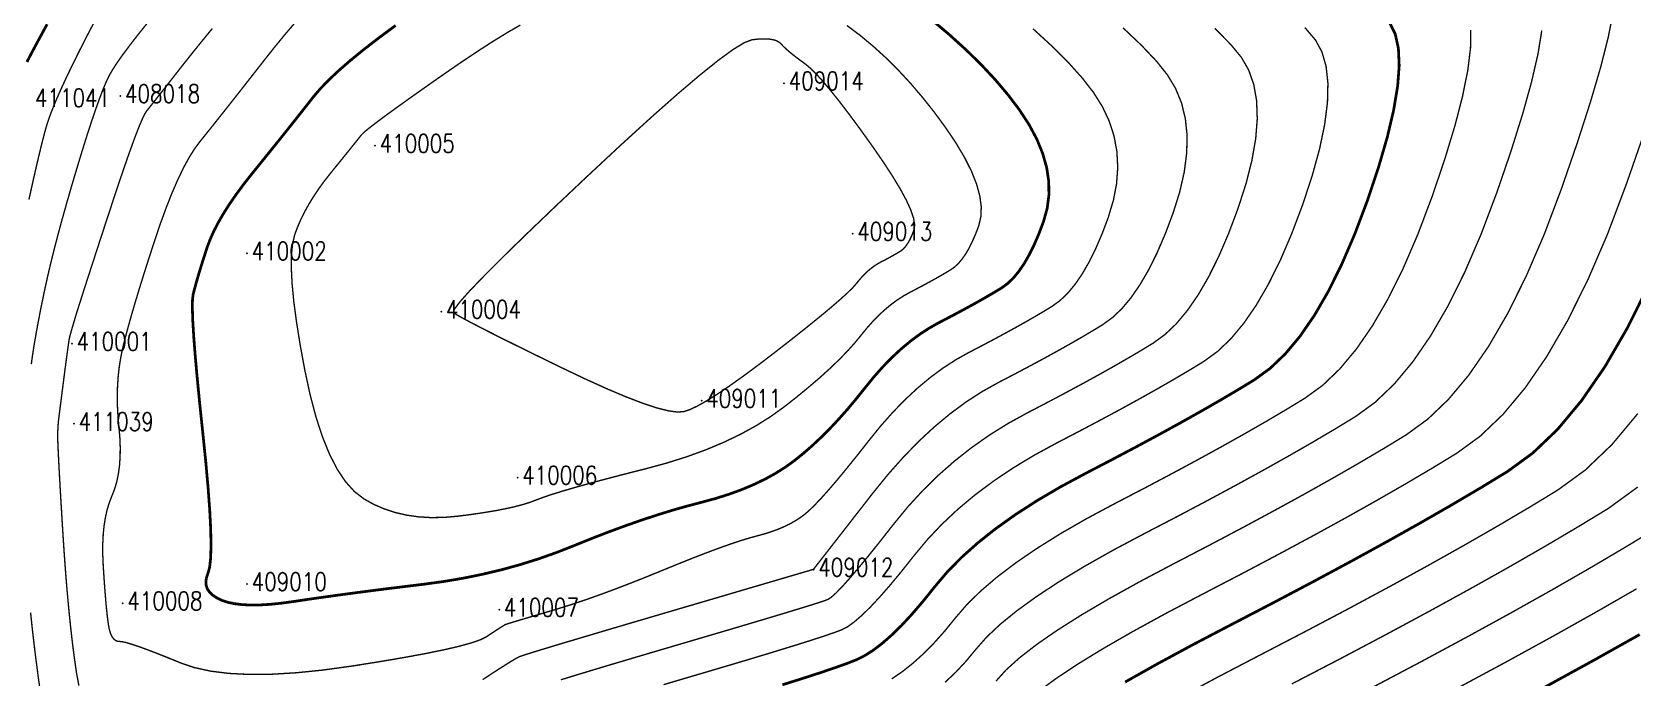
# Model space of a CAD drawing. Extents: x 871 to 1485, y 1110 to 1494.
# Drawn here: x 1005.1 to 1092.7, y 1208.5 to 1243.8 of the extents above; entities that cross this region are included whole.
import ezdxf

# ---------------------------------------------------------------- set-up
doc = ezdxf.new("R2010")
doc.units = 0
doc.header["$LTSCALE"] = 0.5
doc.header["$PDSIZE"] = 0.2
doc.layers.add('DGX', color=2, linetype='CONTINUOUS')
doc.layers.add('ZDH', color=1, linetype='CONTINUOUS')
doc.styles.add('HZ', font='rs.shx', dxfattribs={"width": 0.8, "bigfont": 'hztxt.shx'})

msp = doc.modelspace()

# ---------------------------------------------------------------- linework, layer by layer
at = {"layer": 'DGX', "linetype": 'Continuous', "const_width": 0.075, "flags": 128}
for points in [[(1004.975, 1234.616), (1005.185, 1235.565), (1005.377, 1236.406), (1005.549, 1237.138), (1005.703, 1237.763), (1005.837, 1238.28), (1005.953, 1238.689), (1006.08, 1239.075), (1006.249, 1239.524), (1006.459, 1240.034), (1006.71, 1240.607), (1007.003, 1241.241), (1007.338, 1241.938), (1007.714, 1242.697), (1008.131, 1243.518), (1008.565, 1244.344)], [(1091.625, 1244.815), (1091.357, 1243.468), (1090.941, 1241.835), (1090.377, 1239.918), (1089.666, 1237.715), (1088.808, 1235.227), (1087.859, 1232.715), (1086.877, 1230.44), (1085.864, 1228.401), (1084.818, 1226.6), (1083.739, 1225.035), (1082.628, 1223.706), (1081.485, 1222.615), (1080.309, 1221.76), (1079.068, 1221.006), (1077.728, 1220.216), (1076.29, 1219.391), (1074.753, 1218.53), (1073.118, 1217.634), (1071.384, 1216.702), (1069.552, 1215.735), (1067.621, 1214.732), (1065.736, 1213.738), (1064.042, 1212.799), (1062.538, 1211.914), (1061.224, 1211.084), (1060.101, 1210.308), (1059.168, 1209.586), (1058.426, 1208.919), (1057.874, 1208.306)], [(1005.105, 1225.623), (1005.16, 1226.021), (1005.225, 1226.451), (1005.301, 1226.913), (1005.388, 1227.408), (1005.485, 1227.935), (1005.593, 1228.494), (1005.713, 1229.085), (1005.842, 1229.709), (1005.988, 1230.371), (1006.153, 1231.077), (1006.339, 1231.828), (1006.545, 1232.622), (1006.772, 1233.461), (1007.019, 1234.344), (1007.286, 1235.272), (1007.574, 1236.244), (1007.862, 1237.193), (1008.131, 1238.054), (1008.382, 1238.827), (1008.614, 1239.512), (1008.827, 1240.108), (1009.022, 1240.616), (1009.198, 1241.036), (1009.355, 1241.367), (1009.536, 1241.687), (1009.786, 1242.073), (1010.104, 1242.525), (1010.49, 1243.042), (1010.944, 1243.626), (1011.467, 1244.275)], [(1007.708, 1208.061), (1007.576, 1208.765), (1007.464, 1209.545), (1007.356, 1210.38), (1007.254, 1211.27), (1007.157, 1212.216), (1007.065, 1213.216), (1006.979, 1214.272), (1006.898, 1215.383), (1006.822, 1216.549), (1006.754, 1217.676), (1006.695, 1218.67), (1006.646, 1219.53), (1006.607, 1220.256), (1006.578, 1220.849), (1006.558, 1221.308), (1006.548, 1221.633), (1006.548, 1221.825), (1006.553, 1221.947), (1006.558, 1222.062), (1006.564, 1222.171), (1006.57, 1222.274), (1006.578, 1222.37), (1006.585, 1222.459), (1006.593, 1222.542), (1006.602, 1222.619), (1006.614, 1222.717), (1006.633, 1222.868), (1006.659, 1223.069), (1006.691, 1223.322), (1006.73, 1223.626), (1006.775, 1223.981), (1006.828, 1224.387), (1006.886, 1224.845), (1006.945, 1225.301), (1006.998, 1225.706), (1007.045, 1226.057), (1007.086, 1226.356), (1007.12, 1226.601), (1007.148, 1226.795), (1007.17, 1226.935), (1007.187, 1227.023), (1007.203, 1227.095), (1007.227, 1227.188), (1007.257, 1227.304), (1007.295, 1227.44), (1007.34, 1227.599), (1007.393, 1227.778), (1007.452, 1227.98), (1007.518, 1228.203), (1007.609, 1228.499), (1007.742, 1228.919), (1007.916, 1229.464), (1008.131, 1230.133), (1008.389, 1230.927), (1008.688, 1231.846), (1009.028, 1232.889), (1009.411, 1234.056), (1009.794, 1235.216), (1010.14, 1236.238), (1010.447, 1237.12), (1010.716, 1237.864), (1010.946, 1238.468), (1011.138, 1238.933), (1011.292, 1239.26), (1011.407, 1239.448), (1011.518, 1239.585), (1011.659, 1239.762), (1011.831, 1239.978), (1012.032, 1240.233), (1012.263, 1240.527), (1012.525, 1240.861), (1012.817, 1241.233), (1013.139, 1241.645), (1013.483, 1242.082), (1013.841, 1242.532), (1014.214, 1242.995), (1014.602, 1243.47), (1015.004, 1243.959)], [(1059.897, 1243.947), (1060.939, 1242.993), (1061.838, 1242.095), (1062.592, 1241.254), (1063.203, 1240.468), (1063.688, 1239.699), (1064.062, 1238.905), (1064.328, 1238.088), (1064.484, 1237.247), (1064.53, 1236.382), (1064.468, 1235.493), (1064.295, 1234.581), (1064.014, 1233.644), (1063.672, 1232.738), (1063.318, 1231.918), (1062.952, 1231.182), (1062.575, 1230.533), (1062.186, 1229.968), (1061.785, 1229.489), (1061.373, 1229.096), (1060.949, 1228.788), (1060.502, 1228.516), (1060.018, 1228.231), (1059.5, 1227.933), (1058.946, 1227.623), (1058.356, 1227.3), (1057.731, 1226.964), (1057.07, 1226.615), (1056.374, 1226.253), (1055.664, 1225.856), (1054.962, 1225.401), (1054.269, 1224.888), (1053.583, 1224.317), (1052.906, 1223.689), (1052.237, 1223.002), (1051.577, 1222.258), (1050.925, 1221.455), (1050.302, 1220.664), (1049.73, 1219.954), (1049.209, 1219.324), (1048.739, 1218.775), (1048.32, 1218.307), (1047.952, 1217.919), (1047.635, 1217.612), (1047.369, 1217.386), (1047.119, 1217.205), (1046.849, 1217.035), (1046.56, 1216.876), (1046.251, 1216.728), (1045.923, 1216.591), (1045.575, 1216.464), (1045.207, 1216.348), (1044.82, 1216.244), (1044.393, 1216.127), (1043.903, 1215.977), (1043.351, 1215.793), (1042.737, 1215.576), (1042.061, 1215.325), (1041.323, 1215.04), (1040.523, 1214.721), (1039.661, 1214.369), (1038.785, 1214.012), (1037.945, 1213.679), (1037.139, 1213.369), (1036.369, 1213.083), (1035.634, 1212.82), (1034.933, 1212.581), (1034.268, 1212.366), (1033.638, 1212.174), (1033.062, 1212.005), (1032.558, 1211.856), (1032.126, 1211.728), (1031.767, 1211.621), (1031.48, 1211.535), (1031.266, 1211.469), (1031.124, 1211.424), (1031.054, 1211.4), (1031.008, 1211.378), (1030.938, 1211.338), (1030.844, 1211.28), (1030.725, 1211.205), (1030.581, 1211.112), (1030.413, 1211.002), (1030.221, 1210.875), (1030.005, 1210.729), (1029.689, 1210.57), (1029.198, 1210.398), (1028.534, 1210.214), (1027.695, 1210.019), (1026.681, 1209.812), (1025.494, 1209.593), (1024.132, 1209.362), (1022.596, 1209.119), (1021.029, 1208.904), (1019.577, 1208.758), (1018.238, 1208.679), (1017.013, 1208.668), (1015.903, 1208.725), (1014.906, 1208.85), (1014.023, 1209.043), (1013.254, 1209.304), (1012.579, 1209.581), (1011.978, 1209.82), (1011.452, 1210.021), (1011, 1210.186), (1010.623, 1210.313), (1010.319, 1210.402), (1010.09, 1210.455), (1009.936, 1210.47), (1009.823, 1210.481), (1009.721, 1210.521), (1009.63, 1210.592), (1009.548, 1210.691), (1009.476, 1210.821), (1009.415, 1210.979), (1009.364, 1211.168), (1009.323, 1211.386), (1009.288, 1211.641), (1009.252, 1211.94), (1009.216, 1212.284), (1009.18, 1212.672), (1009.144, 1213.105), (1009.108, 1213.582), (1009.072, 1214.104), (1009.036, 1214.67), (1009.012, 1215.243), (1009.013, 1215.788), (1009.037, 1216.303), (1009.086, 1216.789), (1009.158, 1217.245), (1009.255, 1217.673), (1009.376, 1218.071), (1009.521, 1218.44), (1009.665, 1218.808), (1009.781, 1219.206), (1009.869, 1219.632), (1009.93, 1220.087), (1009.963, 1220.571), (1009.969, 1221.083), (1009.947, 1221.625), (1009.898, 1222.195), (1009.846, 1222.773), (1009.816, 1223.339), (1009.808, 1223.892), (1009.822, 1224.432), (1009.858, 1224.959), (1009.916, 1225.474), (1009.996, 1225.977), (1010.098, 1226.466), (1010.224, 1226.981), (1010.377, 1227.56), (1010.556, 1228.202), (1010.762, 1228.908), (1010.994, 1229.678), (1011.253, 1230.511), (1011.538, 1231.407), (1011.85, 1232.367), (1012.173, 1233.32), (1012.492, 1234.193), (1012.806, 1234.987), (1013.117, 1235.701), (1013.423, 1236.337), (1013.725, 1236.893), (1014.022, 1237.37), (1014.316, 1237.768), (1014.626, 1238.152), (1014.975, 1238.587), (1015.362, 1239.072), (1015.788, 1239.609), (1016.253, 1240.197), (1016.756, 1240.837), (1017.297, 1241.527), (1017.877, 1242.268), (1018.459, 1243.001), (1019.006, 1243.666), (1019.518, 1244.263)], [(1049.717, 1244.128), (1050.436, 1243.588), (1051.142, 1243.003), (1051.835, 1242.374), (1052.515, 1241.7), (1053.182, 1240.982), (1053.836, 1240.219), (1054.478, 1239.412), (1055.106, 1238.56), (1055.679, 1237.711), (1056.153, 1236.913), (1056.529, 1236.166), (1056.806, 1235.47), (1056.984, 1234.824), (1057.065, 1234.229), (1057.046, 1233.685), (1056.93, 1233.192), (1056.761, 1232.745), (1056.586, 1232.34), (1056.406, 1231.977), (1056.22, 1231.656), (1056.028, 1231.378), (1055.83, 1231.142), (1055.627, 1230.947), (1055.418, 1230.795), (1055.197, 1230.661), (1054.958, 1230.521), (1054.703, 1230.374), (1054.429, 1230.221), (1054.138, 1230.061), (1053.83, 1229.895), (1053.504, 1229.723), (1053.16, 1229.545), (1052.81, 1229.349), (1052.464, 1229.124), (1052.121, 1228.871), (1051.783, 1228.59), (1051.449, 1228.28), (1051.119, 1227.941), (1050.793, 1227.573), (1050.471, 1227.178), (1050.127, 1226.758), (1049.732, 1226.321), (1049.288, 1225.865), (1048.794, 1225.392), (1048.25, 1224.9), (1047.657, 1224.39), (1047.014, 1223.862), (1046.321, 1223.316), (1045.574, 1222.777), (1044.768, 1222.27), (1043.905, 1221.796), (1042.983, 1221.353), (1042.003, 1220.943), (1040.965, 1220.566), (1039.869, 1220.22), (1038.714, 1219.907), (1037.584, 1219.621), (1036.564, 1219.355), (1035.651, 1219.11), (1034.848, 1218.886), (1034.152, 1218.683), (1033.566, 1218.501), (1033.088, 1218.339), (1032.719, 1218.199), (1032.376, 1218.071), (1031.979, 1217.948), (1031.526, 1217.83), (1031.017, 1217.717), (1030.454, 1217.609), (1029.835, 1217.506), (1029.161, 1217.408), (1028.432, 1217.315), (1027.69, 1217.25), (1026.976, 1217.238), (1026.29, 1217.279), (1025.633, 1217.372), (1025.004, 1217.517), (1024.403, 1217.715), (1023.831, 1217.965), (1023.288, 1218.268), (1022.774, 1218.666), (1022.292, 1219.203), (1021.841, 1219.878), (1021.422, 1220.691), (1021.034, 1221.642), (1020.678, 1222.731), (1020.353, 1223.959), (1020.06, 1225.325), (1019.808, 1226.695), (1019.609, 1227.938), (1019.462, 1229.053), (1019.368, 1230.04), (1019.326, 1230.898), (1019.337, 1231.629), (1019.4, 1232.231), (1019.516, 1232.705), (1019.67, 1233.117), (1019.85, 1233.53), (1020.056, 1233.946), (1020.288, 1234.363), (1020.545, 1234.783), (1020.828, 1235.205), (1021.136, 1235.629), (1021.471, 1236.054), (1021.801, 1236.461), (1022.097, 1236.825), (1022.359, 1237.149), (1022.587, 1237.431), (1022.78, 1237.671), (1022.94, 1237.87), (1023.066, 1238.028), (1023.157, 1238.144), (1023.292, 1238.279), (1023.548, 1238.492), (1023.925, 1238.785), (1024.423, 1239.157), (1025.042, 1239.608), (1025.782, 1240.137), (1026.643, 1240.746), (1027.625, 1241.434), (1028.629, 1242.124), (1029.553, 1242.741), (1030.399, 1243.284), (1031.166, 1243.754), (1031.854, 1244.15)], [(1064.818, 1243.999), (1065.838, 1243.034), (1066.65, 1242.175), (1067.252, 1241.422), (1067.692, 1240.692), (1068.017, 1239.901), (1068.227, 1239.049), (1068.323, 1238.136), (1068.303, 1237.161), (1068.169, 1236.125), (1067.92, 1235.028), (1067.556, 1233.87), (1067.127, 1232.735), (1066.683, 1231.707), (1066.225, 1230.785), (1065.752, 1229.971), (1065.265, 1229.264), (1064.763, 1228.663), (1064.246, 1228.17), (1063.715, 1227.784), (1063.154, 1227.443), (1062.548, 1227.086), (1061.898, 1226.713), (1061.204, 1226.324), (1060.465, 1225.919), (1059.681, 1225.498), (1058.853, 1225.06), (1057.98, 1224.607), (1057.091, 1224.11), (1056.211, 1223.539), (1055.342, 1222.897), (1054.483, 1222.181), (1053.635, 1221.393), (1052.797, 1220.533), (1051.969, 1219.6), (1051.151, 1218.594), (1050.389, 1217.617), (1049.729, 1216.771), (1049.17, 1216.054), (1048.712, 1215.467), (1048.355, 1215.01), (1048.1, 1214.684), (1047.946, 1214.487), (1047.894, 1214.421), (1047.892, 1214.419), (1047.89, 1214.418), (1047.887, 1214.417), (1047.885, 1214.416), (1047.882, 1214.414), (1047.88, 1214.413), (1047.877, 1214.412), (1047.874, 1214.412), (1047.87, 1214.411), (1047.866, 1214.41), (1047.862, 1214.408), (1047.857, 1214.406), (1047.852, 1214.404), (1047.846, 1214.402), (1047.839, 1214.4), (1047.833, 1214.397), (1047.704, 1214.358), (1047.334, 1214.249), (1046.722, 1214.069), (1045.867, 1213.818), (1044.77, 1213.495), (1043.431, 1213.102), (1041.85, 1212.638), (1040.027, 1212.103), (1038.198, 1211.566), (1036.598, 1211.094), (1035.228, 1210.688), (1034.088, 1210.348), (1033.178, 1210.074), (1032.497, 1209.866), (1032.047, 1209.723), (1031.825, 1209.647), (1031.681, 1209.575), (1031.458, 1209.448), (1031.158, 1209.265), (1030.781, 1209.027), (1030.325, 1208.733), (1029.793, 1208.383)], [(1069.839, 1243.972), (1070.707, 1243.095), (1071.301, 1242.376), (1071.696, 1241.686), (1071.972, 1240.897), (1072.127, 1240.01), (1072.162, 1239.024), (1072.076, 1237.94), (1071.87, 1236.757), (1071.544, 1235.476), (1071.098, 1234.096), (1070.582, 1232.732), (1070.049, 1231.495), (1069.498, 1230.388), (1068.93, 1229.409), (1068.344, 1228.559), (1067.741, 1227.837), (1067.119, 1227.244), (1066.481, 1226.78), (1065.806, 1226.37), (1065.078, 1225.941), (1064.297, 1225.493), (1063.462, 1225.025), (1062.574, 1224.538), (1061.632, 1224.032), (1060.636, 1223.506), (1059.587, 1222.961), (1058.532, 1222.381), (1057.516, 1221.749), (1056.541, 1221.065), (1055.605, 1220.33), (1054.71, 1219.543), (1053.855, 1218.704), (1053.04, 1217.814), (1052.266, 1216.872), (1051.549, 1215.961), (1050.909, 1215.163), (1050.345, 1214.48), (1049.858, 1213.909), (1049.447, 1213.452), (1049.112, 1213.109), (1048.854, 1212.879), (1048.672, 1212.763), (1048.422, 1212.673), (1047.958, 1212.523), (1047.282, 1212.313), (1046.392, 1212.042), (1045.29, 1211.711), (1043.975, 1211.32), (1042.446, 1210.868), (1040.705, 1210.356), (1038.961, 1209.843), (1037.426, 1209.389), (1036.099, 1208.993), (1034.982, 1208.656), (1034.073, 1208.377)], [(1074.765, 1244.016), (1075.349, 1243.33), (1075.701, 1242.68), (1075.927, 1241.893), (1076.027, 1240.971), (1076.001, 1239.913), (1075.849, 1238.719), (1075.572, 1237.389), (1075.169, 1235.924), (1074.64, 1234.323), (1074.037, 1232.728), (1073.415, 1231.284), (1072.771, 1229.991), (1072.108, 1228.847), (1071.423, 1227.854), (1070.718, 1227.011), (1069.992, 1226.318), (1069.246, 1225.776), (1068.459, 1225.297), (1067.608, 1224.796), (1066.696, 1224.272), (1065.72, 1223.726), (1064.683, 1223.157), (1063.582, 1222.566), (1062.419, 1221.952), (1061.194, 1221.315), (1059.972, 1220.652), (1058.821, 1219.959), (1057.74, 1219.235), (1056.729, 1218.481), (1055.788, 1217.696), (1054.918, 1216.881), (1054.118, 1216.035), (1053.387, 1215.159), (1052.718, 1214.316), (1052.099, 1213.569), (1051.531, 1212.919), (1051.013, 1212.365), (1050.547, 1211.908), (1050.131, 1211.548), (1049.766, 1211.283), (1049.452, 1211.116), (1049.073, 1210.972), (1048.512, 1210.779), (1047.769, 1210.537), (1046.845, 1210.247), (1045.74, 1209.907), (1044.454, 1209.519), (1042.985, 1209.082), (1041.336, 1208.596), (1039.689, 1208.11)], [(1083.836, 1243.885), (1083.826, 1242.893), (1083.679, 1241.69), (1083.395, 1240.277), (1082.975, 1238.654), (1082.417, 1236.819), (1081.724, 1234.775), (1080.948, 1232.722), (1080.146, 1230.862), (1079.318, 1229.196), (1078.463, 1227.723), (1077.581, 1226.444), (1076.673, 1225.359), (1075.739, 1224.467), (1074.778, 1223.768), (1073.763, 1223.151), (1072.668, 1222.506), (1071.493, 1221.832), (1070.237, 1221.128), (1068.9, 1220.395), (1067.483, 1219.634), (1065.986, 1218.843), (1064.408, 1218.024), (1062.854, 1217.195), (1061.432, 1216.379), (1060.139, 1215.575), (1058.977, 1214.782), (1057.945, 1214.002), (1057.043, 1213.234), (1056.272, 1212.477), (1055.631, 1211.733), (1055.055, 1211.025), (1054.478, 1210.38), (1053.902, 1209.798), (1053.324, 1209.278), (1052.747, 1208.82), (1052.169, 1208.425)], [(1087.725, 1243.854), (1087.518, 1242.579), (1087.168, 1241.056), (1086.676, 1239.286), (1086.042, 1237.267), (1085.266, 1235.001), (1084.403, 1232.719), (1083.512, 1230.651), (1082.591, 1228.799), (1081.64, 1227.162), (1080.66, 1225.739), (1079.651, 1224.533), (1078.612, 1223.541), (1077.543, 1222.764), (1076.416, 1222.079), (1075.198, 1221.361), (1073.891, 1220.611), (1072.495, 1219.829), (1071.009, 1219.015), (1069.434, 1218.168), (1067.769, 1217.289), (1066.014, 1216.378), (1064.295, 1215.467), (1062.737, 1214.589), (1061.338, 1213.745), (1060.101, 1212.933), (1059.023, 1212.155), (1058.106, 1211.41), (1057.349, 1210.698), (1056.753, 1210.019), (1056.223, 1209.38), (1055.668, 1208.786), (1055.087, 1208.237)], [(1093.291, 1238.163), (1092.349, 1235.453), (1091.314, 1232.712), (1090.243, 1230.229), (1089.137, 1228.004), (1087.995, 1226.038), (1086.818, 1224.33), (1085.606, 1222.88), (1084.358, 1221.689), (1083.075, 1220.756), (1081.72, 1219.933), (1080.258, 1219.071), (1078.689, 1218.171), (1077.012, 1217.231), (1075.227, 1216.253), (1073.335, 1215.236), (1071.335, 1214.18), (1069.228, 1213.086), (1067.177, 1212.01), (1065.347, 1211.009), (1063.737, 1210.084), (1062.348, 1209.235), (1061.179, 1208.461), (1060.231, 1207.763)], [(1092.976, 1222.92), (1091.561, 1221.228), (1090.104, 1219.837), (1088.606, 1218.748), (1087.025, 1217.787), (1085.318, 1216.781), (1083.486, 1215.73), (1081.528, 1214.633), (1079.445, 1213.491), (1077.236, 1212.304), (1074.901, 1211.072), (1072.442, 1209.794), (1070.059, 1208.553), (1067.957, 1207.429)], [(1092.977, 1218.911), (1091.372, 1217.744), (1089.677, 1216.715), (1087.848, 1215.636), (1085.885, 1214.51), (1083.786, 1213.334), (1081.554, 1212.111), (1079.186, 1210.838), (1076.685, 1209.517), (1074.048, 1208.148)], [(1094.138, 1216.74), (1092.33, 1215.642), (1090.378, 1214.491), (1088.283, 1213.289), (1086.045, 1212.035), (1083.662, 1210.73), (1081.137, 1209.372), (1078.468, 1207.963)], [(1005.643, 1207.398), (1005.473, 1208.615), (1005.32, 1209.797), (1005.184, 1210.942), (1005.065, 1212.051)]]:
    msp.add_lwpolyline(points, dxfattribs=at)
at = {"layer": 'DGX', "color": 3, "linetype": 'Continuous', "const_width": 0.15, "flags": 128}
for points in [[(1054.261, 1244.514), (1055.273, 1243.666), (1056.206, 1242.824), (1057.061, 1241.988), (1057.837, 1241.157), (1058.535, 1240.333), (1059.155, 1239.514), (1059.683, 1238.705), (1060.108, 1237.909), (1060.428, 1237.127), (1060.645, 1236.358), (1060.757, 1235.603), (1060.766, 1234.861), (1060.671, 1234.133), (1060.472, 1233.418), (1060.216, 1232.741), (1059.952, 1232.129), (1059.679, 1231.58), (1059.397, 1231.095), (1059.107, 1230.673), (1058.808, 1230.316), (1058.5, 1230.022), (1058.183, 1229.791), (1057.849, 1229.588), (1057.488, 1229.376), (1057.101, 1229.153), (1056.687, 1228.922), (1056.247, 1228.68), (1055.78, 1228.429), (1055.287, 1228.169), (1054.767, 1227.899), (1054.237, 1227.602), (1053.713, 1227.263), (1053.195, 1226.88), (1052.683, 1226.454), (1052.178, 1225.984), (1051.678, 1225.472), (1051.185, 1224.916), (1050.698, 1224.316), (1050.214, 1223.711), (1049.731, 1223.137), (1049.249, 1222.595), (1048.767, 1222.084), (1048.285, 1221.604), (1047.805, 1221.155), (1047.324, 1220.737), (1046.845, 1220.351), (1046.346, 1219.991), (1045.809, 1219.653), (1045.232, 1219.336), (1044.617, 1219.041), (1043.963, 1218.767), (1043.27, 1218.515), (1042.538, 1218.284), (1041.767, 1218.075), (1040.967, 1217.865), (1040.145, 1217.63), (1039.304, 1217.37), (1038.441, 1217.086), (1037.558, 1216.777), (1036.655, 1216.444), (1035.731, 1216.086), (1034.786, 1215.704), (1033.822, 1215.326), (1032.84, 1214.98), (1031.841, 1214.668), (1030.825, 1214.388), (1029.79, 1214.142), (1028.738, 1213.928), (1027.669, 1213.747), (1026.581, 1213.599), (1025.511, 1213.469), (1024.492, 1213.343), (1023.523, 1213.219), (1022.607, 1213.099), (1021.741, 1212.983), (1020.926, 1212.869), (1020.163, 1212.759), (1019.451, 1212.653), (1018.789, 1212.562), (1018.175, 1212.499), (1017.611, 1212.465), (1017.095, 1212.46), (1016.628, 1212.483), (1016.209, 1212.534), (1015.84, 1212.614), (1015.519, 1212.723), (1015.248, 1212.853), (1015.028, 1212.999), (1014.858, 1213.161), (1014.739, 1213.337), (1014.671, 1213.529), (1014.654, 1213.737), (1014.687, 1213.96), (1014.771, 1214.198), (1014.862, 1214.534), (1014.917, 1215.048), (1014.935, 1215.74), (1014.918, 1216.612), (1014.864, 1217.661), (1014.773, 1218.89), (1014.647, 1220.297), (1014.484, 1221.883), (1014.317, 1223.466), (1014.18, 1224.867), (1014.071, 1226.084), (1013.99, 1227.118), (1013.939, 1227.968), (1013.916, 1228.636), (1013.921, 1229.12), (1013.956, 1229.421), (1014.011, 1229.644), (1014.077, 1229.894), (1014.155, 1230.173), (1014.244, 1230.478), (1014.344, 1230.812), (1014.456, 1231.172), (1014.58, 1231.561), (1014.715, 1231.977), (1014.878, 1232.417), (1015.083, 1232.878), (1015.332, 1233.36), (1015.624, 1233.864), (1015.959, 1234.388), (1016.338, 1234.934), (1016.759, 1235.501), (1017.224, 1236.088), (1017.701, 1236.676), (1018.16, 1237.243), (1018.599, 1237.789), (1019.02, 1238.314), (1019.423, 1238.819), (1019.806, 1239.302), (1020.171, 1239.764), (1020.517, 1240.206), (1020.898, 1240.655), (1021.367, 1241.142), (1021.924, 1241.665), (1022.57, 1242.226), (1023.303, 1242.823), (1024.125, 1243.458), (1025.035, 1244.129)], [(1079.398, 1244.284), (1079.705, 1243.673), (1079.881, 1242.889), (1079.926, 1241.932), (1079.84, 1240.802), (1079.622, 1239.498), (1079.273, 1238.022), (1078.793, 1236.372), (1078.182, 1234.549), (1077.493, 1232.725), (1076.78, 1231.073), (1076.045, 1229.593), (1075.285, 1228.285), (1074.502, 1227.149), (1073.696, 1226.185), (1072.866, 1225.392), (1072.012, 1224.772), (1071.111, 1224.224), (1070.138, 1223.651), (1069.094, 1223.052), (1067.979, 1222.427), (1066.791, 1221.776), (1065.533, 1221.1), (1064.203, 1220.398), (1062.801, 1219.669), (1061.413, 1218.924), (1060.126, 1218.169), (1058.94, 1217.405), (1057.853, 1216.632), (1056.867, 1215.849), (1055.981, 1215.057), (1055.195, 1214.256), (1054.509, 1213.446), (1053.886, 1212.671), (1053.289, 1211.975), (1052.716, 1211.358), (1052.169, 1210.822), (1051.647, 1210.364), (1051.15, 1209.986), (1050.679, 1209.688), (1050.232, 1209.468), (1049.724, 1209.27), (1049.065, 1209.035), (1048.257, 1208.762), (1047.299, 1208.451), (1046.19, 1208.103)], [(1004.865, 1242.134), (1005.174, 1242.722), (1005.542, 1243.41), (1005.971, 1244.199)], [(1093.609, 1230.018), (1092.41, 1227.607), (1091.173, 1225.476), (1089.897, 1223.625), (1088.583, 1222.054), (1087.231, 1220.763), (1085.841, 1219.752), (1084.373, 1218.86), (1082.788, 1217.926), (1081.087, 1216.95), (1079.27, 1215.932), (1077.336, 1214.872), (1075.285, 1213.77), (1073.118, 1212.626), (1070.835, 1211.44), (1068.618, 1210.281), (1066.652, 1209.219), (1064.937, 1208.254)]]:
    msp.add_lwpolyline(points, dxfattribs=at)
at = {"layer": 'DGX', "linetype": 'Continuous', "const_width": 0.075, "flags": 128}
msp.add_lwpolyline([(1053.388, 1232.965), (1053.306, 1232.748), (1053.221, 1232.551), (1053.133, 1232.374), (1053.042, 1232.218), (1052.949, 1232.083), (1052.853, 1231.968), (1052.754, 1231.873), (1052.652, 1231.799), (1052.544, 1231.734), (1052.428, 1231.666), (1052.304, 1231.594), (1052.171, 1231.52), (1052.029, 1231.442), (1051.879, 1231.361), (1051.72, 1231.278), (1051.553, 1231.191), (1051.383, 1231.095), (1051.214, 1230.986), (1051.048, 1230.863), (1050.883, 1230.726), (1050.721, 1230.575), (1050.56, 1230.41), (1050.401, 1230.231), (1050.245, 1230.039), (1050.039, 1229.805), (1049.733, 1229.504), (1049.327, 1229.136), (1048.821, 1228.7), (1048.215, 1228.197), (1047.509, 1227.626), (1046.703, 1226.987), (1045.796, 1226.281), (1044.881, 1225.583), (1044.05, 1224.968), (1043.301, 1224.437), (1042.636, 1223.989), (1042.054, 1223.624), (1041.555, 1223.343), (1041.139, 1223.145), (1040.807, 1223.03), (1040.447, 1223.004), (1039.949, 1223.072), (1039.314, 1223.233), (1038.541, 1223.489), (1037.631, 1223.838), (1036.582, 1224.28), (1035.396, 1224.817), (1034.073, 1225.448), (1032.762, 1226.087), (1031.617, 1226.651), (1030.635, 1227.139), (1029.819, 1227.551), (1029.167, 1227.888), (1028.679, 1228.149), (1028.356, 1228.335), (1028.197, 1228.445), (1028.246, 1228.625), (1028.544, 1229.022), (1029.093, 1229.636), (1029.892, 1230.466), (1030.94, 1231.513), (1032.239, 1232.776), (1033.787, 1234.257), (1035.586, 1235.953), (1037.409, 1237.649), (1039.03, 1239.123), (1040.449, 1240.378), (1041.668, 1241.412), (1042.684, 1242.226), (1043.499, 1242.82), (1044.113, 1243.193), (1044.525, 1243.346), (1044.822, 1243.38), (1045.091, 1243.396), (1045.332, 1243.395), (1045.545, 1243.376), (1045.729, 1243.339), (1045.886, 1243.284), (1046.014, 1243.211), (1046.115, 1243.121), (1046.211, 1243.017), (1046.326, 1242.904), (1046.462, 1242.782), (1046.616, 1242.65), (1046.791, 1242.509), (1046.985, 1242.358), (1047.199, 1242.199), (1047.432, 1242.03), (1047.701, 1241.809), (1048.023, 1241.493), (1048.397, 1241.082), (1048.824, 1240.577), (1049.304, 1239.976), (1049.836, 1239.281), (1050.42, 1238.491), (1051.057, 1237.606), (1051.674, 1236.718), (1052.198, 1235.917), (1052.629, 1235.205), (1052.967, 1234.581), (1053.212, 1234.045), (1053.363, 1233.597), (1053.422, 1233.237)], close=True, dxfattribs=at)
at = {"layer": 'DGX', "linetype": 'Continuous', "const_width": 0.075, "elevation": 15.5, "flags": 128}
msp.add_lwpolyline([(1083.087, 1207.906), (1085.771, 1209.349), (1088.303, 1210.736), (1090.682, 1212.069), (1092.908, 1213.346)], dxfattribs=at)
at = {"layer": 'DGX', "color": 3, "linetype": 'Continuous', "const_width": 0.15, "elevation": 15, "flags": 128}
msp.add_lwpolyline([(1087.88, 1207.968), (1090.561, 1209.438), (1093.08, 1210.849)], dxfattribs=at)
at = {"layer": 'ZDH', "linetype": 'Continuous'}
for p in [(1046.28, 1240.972, 23.752), (1009.976, 1240.274, 21.254), (1023.907, 1237.558, 23.142), (1050.03, 1232.751, 23.974), (1016.904, 1231.678, 22.882), (1027.527, 1228.49, 23.495), (1007.329, 1226.738, 21.553), (1041.769, 1223.625, 23.568), (1007.44, 1222.362, 21.732), (1031.702, 1219.426, 23.246), (1047.898, 1214.397, 21.496), (1016.907, 1213.612, 22.668), (1010.106, 1212.56, 22.224), (1030.699, 1212.207, 22.23)]:
    msp.add_point(p, dxfattribs=at)

# ---------------------------------------------------------------- texts
at = {"layer": 'ZDH', "linetype": 'Continuous', "style": 'HZ', "width": 0.8}
for s, p in [('408018', (1010.226, 1239.899, 21.254)), ('409014', (1046.53, 1240.597, 23.752)), ('411041', (1005.302, 1239.674, 20.222)), ('410005', (1024.157, 1237.183, 23.142)), ('409013', (1050.28, 1232.376, 23.974)), ('410002', (1017.154, 1231.303, 22.882)), ('410004', (1027.777, 1228.115, 23.495)), ('410001', (1007.579, 1226.363, 21.553)), ('409011', (1042.019, 1223.25, 23.568)), ('411039', (1007.69, 1221.987, 21.732)), ('410006', (1031.952, 1219.051, 23.246)), ('409012', (1048.148, 1214.022, 21.496)), ('409010', (1017.157, 1213.237, 22.668)), ('410008', (1010.356, 1212.185, 22.224)), ('410007', (1030.949, 1211.832, 22.23))]:
    msp.add_text(s, height=1, dxfattribs=at).set_placement(p)

doc.saveas('drawing.dxf')
